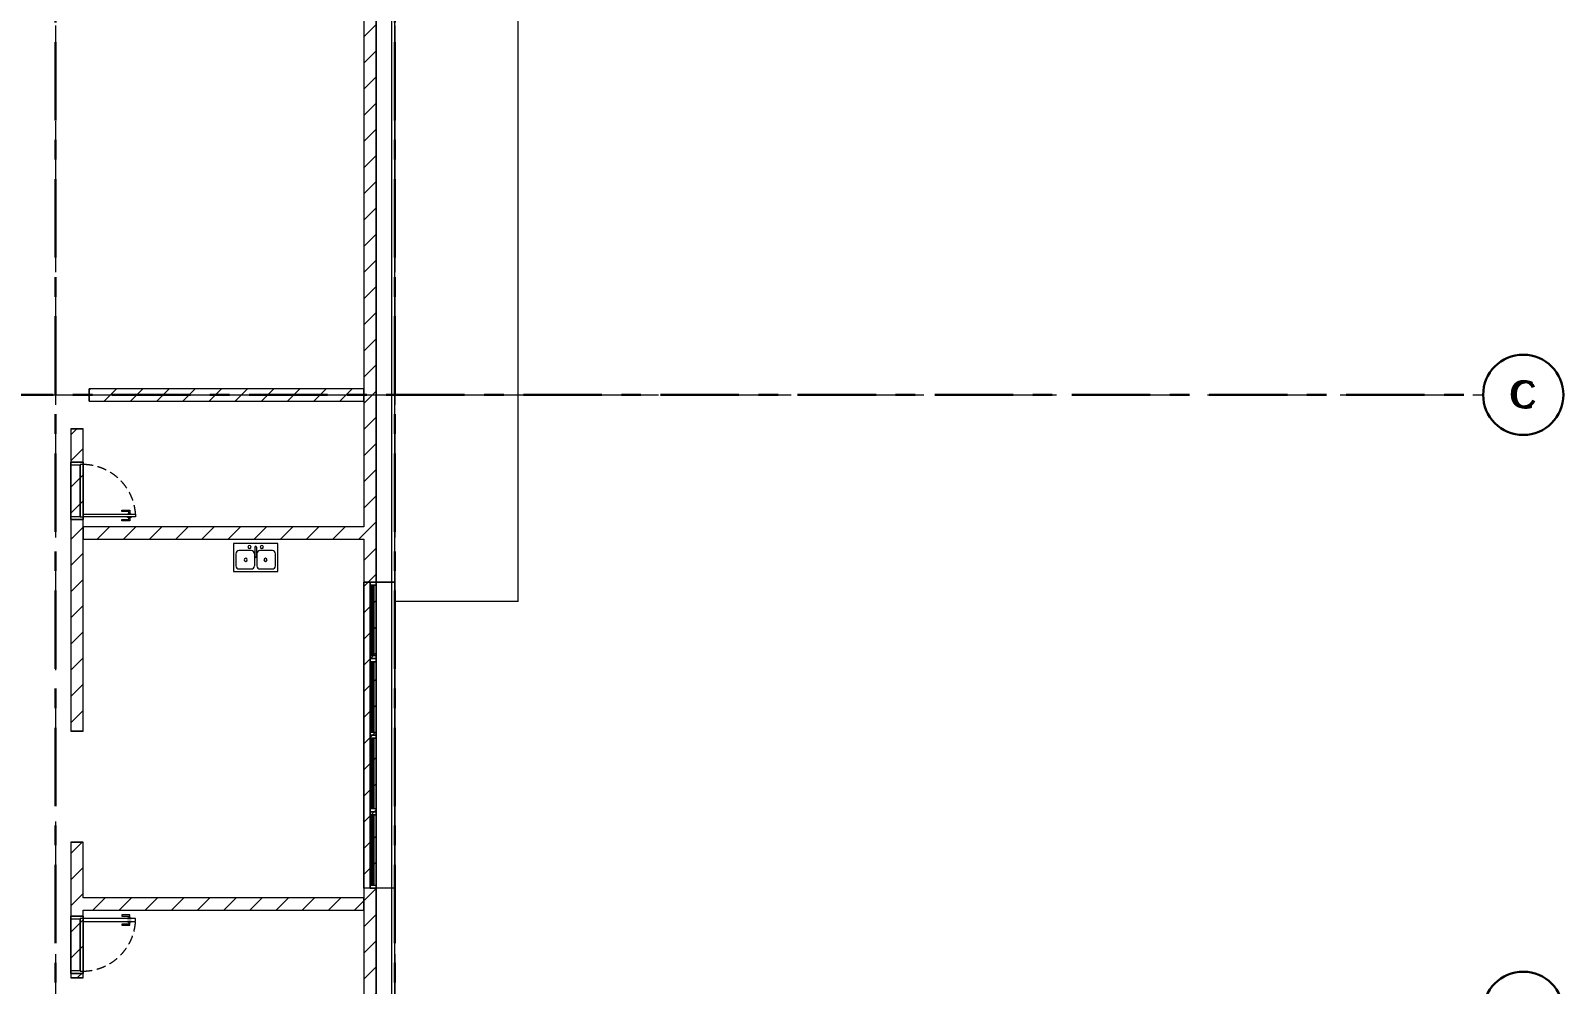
# Model space of a CAD drawing. Header units: millimetres. Extents: x -4000 to 187956, y -58990 to 162485.
# Drawn here: x 160100 to 184941, y 5895 to 21352 of the extents above; entities that cross this region are included whole.
import ezdxf

# ---------------------------------------------------------------- set-up
doc = ezdxf.new("R2010")
doc.units = ezdxf.units.MM
for name, pattern in [('Dash - 1_5mm', [225, 150, -75]), ('Grid Line', [2222.5, 1270, -317.5, 317.5, -317.5]), ('Grid Line 12_5mm', [2150, 1250, -300, 300, -300])]:
    doc.linetypes.add(name, pattern=pattern)
for name, color, linetype, lineweight in [('A-DOOR', 31, 'Continuous', 13), ('A-DOOR-FRAM', 31, 'Continuous', 13), ('A-FLOR-LEVL', 51, 'Continuous', 9), ('A-GLAZ', 151, 'Continuous', 13), ('A-WALL', 113, 'Continuous', 13), ('A-WALL-PATT', 111, 'Continuous', 13), ('P-SANR-FIXT', 6, 'Continuous', 9), ('S-GRID', 1, 'Continuous', 30), ('S-GRID-IDEN', 1, 'Continuous', 30)]:
    doc.layers.add(name, color=color, linetype=linetype, lineweight=lineweight)
doc.styles.add('Arial', font='arial.ttf', dxfattribs={"height": 450})
doc.styles.add('Trebuchet MS_1', font='trebuc.ttf', dxfattribs={"height": 450})
pattern_1 = [(45, (0, 0), (-212.13203, 212.13203), [])]

# ---------------------------------------------------------------- blocks, each defined once
blk = doc.blocks.new('WAF - 1240x600-V750-FFS - TANG 1')
at = {"layer": 'A-GLAZ', "color": 161, "lineweight": 15}
for p, q in [((-620, 0), (-620, 100)), ((-620, 100), (620, 100)), ((-620, 0), (-570, 0)), ((-570, 61), (-570, 100)), ((-570, 100), (-570, 0)), ((-570, 29), (-570, 61)), ((-570, 61), (570, 61)), ((-570, 29), (570, 29)), ((-570, 0), (-570, 29)), ((570, 0), (-570, 0)), ((-570, 0), (570, 0)), ((570, 61), (570, 100)), ((570, 0), (570, 100)), ((570, 61), (570, 29)), ((570, 0), (570, 29)), ((570, 0), (620, 0))]:
    blk.add_line(p, q, dxfattribs=at)
at = {"layer": 'A-GLAZ', "color": 163, "lineweight": 15}
for p, q in [((-620, 0), (-620, 100)), ((620, 0), (-620, 0)), ((620, 100), (620, 0))]:
    blk.add_line(p, q, dxfattribs=at)
at = {"layer": 'A-GLAZ', "lineweight": 15}
for p, q in [((-620, 100), (-570, 100)), ((570, 100), (-570, 100)), ((570, 100), (-570, 100)), ((-570, 29), (-570, 61)), ((-570, 61), (-557, 61)), ((-570, 29), (-570, 61)), ((-568, 29), (-570, 29)), ((-570, 0), (570, 0)), ((-557, 48), (-568, 29)), ((-557, 48), (-568, 29)), ((-568, 29), (568, 29)), ((568, 29), (-568, 29)), ((-557, 61), (-557, 56)), ((-557, 61), (-557, 48)), ((-557, 61), (557, 61)), ((557, 61), (-557, 61)), ((-557, 56), (557, 56)), ((-557, 56), (-557, 53)), ((557, 53), (-557, 53)), ((-557, 53), (-557, 48)), ((557, 48), (-557, 48)), ((-557, 48), (557, 48)), ((557, 61), (557, 56)), ((557, 61), (570, 61)), ((557, 48), (557, 61)), ((557, 53), (557, 56)), ((557, 53), (557, 48)), ((557, 48), (568, 29)), ((568, 29), (557, 48)), ((570, 29), (568, 29)), ((570, 100), (620, 100)), ((570, 29), (570, 61)), ((570, 29), (570, 61)), ((620, 0), (620, 100))]:
    blk.add_line(p, q, dxfattribs=at)
at = {"layer": 'A-GLAZ', "color": 255, "lineweight": 15}
for p, q in [((-570, 100), (570, 100)), ((568, 29), (-568, 29)), ((-557, 61), (557, 61)), ((557, 56), (-557, 56)), ((-557, 56), (-557, 53)), ((-557, 56), (-557, 53)), ((-557, 53), (557, 53)), ((557, 56), (557, 53)), ((557, 56), (557, 53))]:
    blk.add_line(p, q, dxfattribs=at)
blk = doc.blocks.new('WAF - 1240x600-V751-FFS - TANG 1')
at = {"layer": 'A-GLAZ', "lineweight": 15}
for p, q in [((-620, 0), (-620, 100)), ((-620, 100), (-570, 100)), ((570, 100), (-570, 100)), ((570, 100), (-570, 100)), ((-570, 29), (-570, 61)), ((-570, 61), (-557, 61)), ((-570, 29), (-570, 61)), ((-568, 29), (-570, 29)), ((-570, 0), (570, 0)), ((-557, 48), (-568, 29)), ((-557, 48), (-568, 29)), ((-568, 29), (568, 29)), ((568, 29), (-568, 29)), ((-557, 61), (-557, 56)), ((-557, 61), (-557, 48)), ((-557, 61), (557, 61)), ((557, 61), (-557, 61)), ((-557, 56), (557, 56)), ((-557, 56), (-557, 53)), ((557, 53), (-557, 53)), ((-557, 53), (-557, 48)), ((557, 48), (-557, 48)), ((-557, 48), (557, 48)), ((557, 61), (557, 56)), ((557, 61), (570, 61)), ((557, 48), (557, 61)), ((557, 53), (557, 56)), ((557, 53), (557, 48)), ((557, 48), (568, 29)), ((568, 29), (557, 48)), ((570, 29), (568, 29)), ((570, 100), (620, 100)), ((570, 29), (570, 61)), ((570, 29), (570, 61)), ((620, 0), (620, 100))]:
    blk.add_line(p, q, dxfattribs=at)
at = {"layer": 'A-GLAZ', "color": 163, "lineweight": 15}
for p, q in [((-620, 0), (-620, 100)), ((620, 0), (-620, 0)), ((620, 100), (620, 0))]:
    blk.add_line(p, q, dxfattribs=at)
at = {"layer": 'A-GLAZ', "color": 161, "lineweight": 15}
for p, q in [((-620, 100), (620, 100)), ((-620, 0), (-570, 0)), ((-570, 61), (-570, 100)), ((-570, 100), (-570, 0)), ((-570, 29), (-570, 61)), ((-570, 61), (570, 61)), ((-570, 29), (570, 29)), ((-570, 0), (-570, 29)), ((570, 0), (-570, 0)), ((-570, 0), (570, 0)), ((570, 61), (570, 100)), ((570, 0), (570, 100)), ((570, 61), (570, 29)), ((570, 0), (570, 29)), ((570, 0), (620, 0))]:
    blk.add_line(p, q, dxfattribs=at)
at = {"layer": 'A-GLAZ', "color": 255, "lineweight": 15}
for p, q in [((-570, 100), (570, 100)), ((568, 29), (-568, 29)), ((-557, 61), (557, 61)), ((557, 56), (-557, 56)), ((-557, 56), (-557, 53)), ((-557, 56), (-557, 53)), ((-557, 53), (557, 53)), ((557, 56), (557, 53)), ((557, 56), (557, 53))]:
    blk.add_line(p, q, dxfattribs=at)
blk = doc.blocks.new('WAF - 1240x600-V752-FFS - TANG 1')
at = {"layer": 'A-GLAZ', "lineweight": 15}
for p, q in [((-620, 0), (-620, 100)), ((-620, 100), (-570, 100)), ((570, 100), (-570, 100)), ((570, 100), (-570, 100)), ((-570, 29), (-570, 61)), ((-570, 61), (-557, 61)), ((-570, 29), (-570, 61)), ((-568, 29), (-570, 29)), ((-570, 0), (570, 0)), ((-557, 48), (-568, 29)), ((-557, 48), (-568, 29)), ((-568, 29), (568, 29)), ((568, 29), (-568, 29)), ((-557, 61), (-557, 56)), ((-557, 61), (-557, 48)), ((-557, 61), (557, 61)), ((557, 61), (-557, 61)), ((-557, 56), (557, 56)), ((-557, 56), (-557, 53)), ((557, 53), (-557, 53)), ((-557, 53), (-557, 48)), ((557, 48), (-557, 48)), ((-557, 48), (557, 48)), ((557, 61), (557, 56)), ((557, 61), (570, 61)), ((557, 48), (557, 61)), ((557, 53), (557, 56)), ((557, 53), (557, 48)), ((557, 48), (568, 29)), ((568, 29), (557, 48)), ((570, 29), (568, 29)), ((570, 100), (620, 100)), ((570, 29), (570, 61)), ((570, 29), (570, 61))]:
    blk.add_line(p, q, dxfattribs=at)
at = {"layer": 'A-GLAZ', "color": 163, "lineweight": 15}
for p, q in [((-620, 0), (-620, 100)), ((620, 0), (-620, 0)), ((620, 100), (620, 0))]:
    blk.add_line(p, q, dxfattribs=at)
at = {"layer": 'A-GLAZ', "color": 161, "lineweight": 15}
for p, q in [((-620, 100), (620, 100)), ((-620, 0), (-570, 0)), ((-570, 61), (-570, 100)), ((-570, 100), (-570, 0)), ((-570, 29), (-570, 61)), ((-570, 61), (570, 61)), ((-570, 29), (570, 29)), ((-570, 0), (-570, 29)), ((570, 0), (-570, 0)), ((-570, 0), (570, 0)), ((570, 61), (570, 100)), ((570, 0), (570, 100)), ((570, 61), (570, 29)), ((570, 0), (570, 29)), ((570, 0), (620, 0)), ((620, 0), (620, 100))]:
    blk.add_line(p, q, dxfattribs=at)
at = {"layer": 'A-GLAZ', "color": 255, "lineweight": 15}
for p, q in [((-570, 100), (570, 100)), ((568, 29), (-568, 29)), ((-557, 61), (557, 61)), ((557, 56), (-557, 56)), ((-557, 56), (-557, 53)), ((-557, 56), (-557, 53)), ((-557, 53), (557, 53)), ((557, 56), (557, 53)), ((557, 56), (557, 53))]:
    blk.add_line(p, q, dxfattribs=at)
blk = doc.blocks.new('MP_DR_Single Swing_Miscellaneous - 2200x850_FR_SOLID CORE-328089-FFS - TANG 1')
at = {"layer": 'A-DOOR', "lineweight": 9}
for p, q in [((317, 860), (372, 860)), ((317, 730), (317, 860)), ((337, 840), (337, 730)), ((372, 840), (337, 840)), ((372, 880), (380, 880)), ((372, 860), (372, 880)), ((372, 840), (372, 860)), ((372, 860), (372, 840)), ((372, 820), (372, 840)), ((380, 820), (372, 820)), ((380, 880), (380, 820)), ((425, 880), (433, 880)), ((425, 820), (425, 880)), ((433, 820), (425, 820)), ((433, 880), (433, 860)), ((433, 860), (433, 840)), ((433, 840), (433, 860)), ((433, 860), (488, 860)), ((433, 840), (433, 820)), ((468, 840), (433, 840)), ((468, 730), (468, 840)), ((488, 860), (488, 730)), ((337, 730), (317, 730)), ((488, 730), (468, 730))]:
    blk.add_line(p, q, dxfattribs=at)
at = {"layer": 'A-DOOR', "color": 174, "lineweight": 15}
for p, q in [((380, 950), (425, 950)), ((380, 880), (380, 950)), ((380, 100), (380, 820)), ((425, 950), (425, 880)), ((425, 820), (425, 100))]:
    blk.add_line(p, q, dxfattribs=at)
at = {"layer": 'A-DOOR', "color": 163, "lineweight": 15}
for p, q in [((380, 820), (380, 880)), ((425, 880), (425, 820)), ((425, 100), (380, 100))]:
    blk.add_line(p, q, dxfattribs=at)
at = {"layer": 'A-DOOR', "linetype": 'Dash - 1_5mm', "lineweight": 9}
blk.add_arc((434, 93), 859, 93.5924, 179.5226, dxfattribs=at)
at = {"layer": 'A-DOOR-FRAM', "color": 91, "lineweight": 15}
for p, q in [((-465, 100), (380, 100)), ((-465, -100), (-465, 100)), ((425, 100), (465, 100)), ((465, 100), (465, -100)), ((465, -100), (-465, -100))]:
    blk.add_line(p, q, dxfattribs=at)
at = {"layer": 'A-DOOR-FRAM', "color": 81, "lineweight": 15}
for p, q in [((-465, 100), (-465, -100)), ((-425, 100), (-465, 100)), ((-425, 100), (-425, 55)), ((380, 100), (-425, 100)), ((-425, 100), (-425, 55)), ((-425, 55), (-415, 55)), ((-425, 55), (425, 55)), ((-415, 55), (-415, -100)), ((415, 55), (-415, 55)), ((-415, 55), (-415, -100)), ((380, 100), (425, 100)), ((415, -100), (415, 55)), ((415, 55), (425, 55)), ((415, -100), (415, 55)), ((425, 100), (465, 100)), ((425, 55), (425, 100)), ((425, 55), (425, 100)), ((465, 100), (465, -100)), ((-465, -100), (-415, -100)), ((-415, -100), (415, -100)), ((465, -100), (415, -100))]:
    blk.add_line(p, q, dxfattribs=at)
at = {"layer": 'A-DOOR-FRAM', "color": 71, "lineweight": 15}
blk.add_line((425, 100), (380, 100), dxfattribs=at)
blk = doc.blocks.new('MP_DR_Single Swing_Miscellaneous - 2200x850_FR_SOLID CORE-V758-FFS - TANG 1')
at = {"layer": 'A-DOOR', "color": 163, "lineweight": 15}
for p, q in [((425, -100), (380, -100)), ((380, -820), (380, -880)), ((425, -880), (425, -820))]:
    blk.add_line(p, q, dxfattribs=at)
at = {"layer": 'A-DOOR', "color": 174, "lineweight": 15}
for p, q in [((380, -100), (380, -820)), ((425, -820), (425, -100)), ((380, -880), (380, -950)), ((380, -950), (425, -950)), ((425, -950), (425, -880))]:
    blk.add_line(p, q, dxfattribs=at)
at = {"layer": 'A-DOOR', "lineweight": 9}
for p, q in [((337, -730), (317, -730)), ((317, -730), (317, -860)), ((337, -840), (337, -730)), ((488, -730), (468, -730)), ((468, -730), (468, -840)), ((488, -860), (488, -730)), ((317, -860), (372, -860)), ((372, -840), (337, -840)), ((380, -820), (372, -820)), ((372, -820), (372, -840)), ((372, -840), (372, -860)), ((372, -860), (372, -840)), ((372, -860), (372, -880)), ((372, -880), (380, -880)), ((380, -880), (380, -820)), ((425, -820), (425, -880)), ((433, -820), (425, -820)), ((425, -880), (433, -880)), ((433, -840), (433, -820)), ((433, -860), (433, -840)), ((468, -840), (433, -840)), ((433, -840), (433, -860)), ((433, -880), (433, -860)), ((433, -860), (488, -860))]:
    blk.add_line(p, q, dxfattribs=at)
at = {"layer": 'A-DOOR', "linetype": 'Dash - 1_5mm', "lineweight": 9}
blk.add_arc((434, -93), 859, 180.4774, 266.4076, dxfattribs=at)
at = {"layer": 'A-DOOR-FRAM', "color": 91, "lineweight": 15}
for p, q in [((-465, -100), (-465, 100)), ((-465, 100), (465, 100)), ((465, 100), (465, -100)), ((380, -100), (-465, -100)), ((465, -100), (425, -100))]:
    blk.add_line(p, q, dxfattribs=at)
at = {"layer": 'A-DOOR-FRAM', "color": 81, "lineweight": 15}
for p, q in [((-465, 100), (-465, -100)), ((-415, 100), (-465, 100)), ((415, 100), (-415, 100)), ((-415, 100), (-415, -55)), ((-415, 100), (-415, -55)), ((415, -55), (415, 100)), ((415, 100), (465, 100)), ((415, -55), (415, 100)), ((465, 100), (465, -100)), ((-465, -100), (-425, -100)), ((-415, -55), (-425, -55)), ((-425, -55), (-425, -100)), ((425, -55), (-425, -55)), ((-425, -55), (-425, -100)), ((-425, -100), (380, -100)), ((-415, -55), (415, -55)), ((425, -100), (380, -100)), ((425, -55), (415, -55)), ((425, -100), (425, -55)), ((425, -100), (425, -55)), ((465, -100), (425, -100))]:
    blk.add_line(p, q, dxfattribs=at)
at = {"layer": 'A-DOOR-FRAM', "color": 71, "lineweight": 15}
blk.add_line((380, -100), (425, -100), dxfattribs=at)
blk = doc.blocks.new('Bon rua bat doi _2_ - 720 x 450 mm 2-642311-FFS - TANG 1')
at = {"layer": 'P-SANR-FIXT', "color": 250}
for p, q in [((376, 227), (-344, 227)), ((-344, 227), (-344, -223)), ((-306, 62), (-306, -134)), ((-54, 113), (-255, 113)), ((-3, 62), (-3, -134)), ((3, 170), (3, 15)), ((28, 170), (28, 15)), ((35, 62), (35, -134)), ((287, 113), (86, 113)), ((338, -134), (338, 62)), ((376, -223), (376, 227)), ((-344, -223), (376, -223)), ((-255, -185), (-54, -185)), ((86, -185), (287, -185))]:
    blk.add_line(p, q, dxfattribs=at)
for centre, radius, start, end in [((-255, 62), 50.8, 90, 180), ((-84, 170), 25.4, 360, 180), ((-84, 170), 25.4, 180, 360), ((-54, 62), 50.8, 360, 90), ((16, 170), 12.7, 360, 180), ((16, 15), 12.7, 180, 0), ((86, 62), 50.8, 90, 180), ((116, 170), 25.4, 360, 180), ((116, 170), 25.4, 180, 360), ((287, 62), 50.8, 360, 90), ((-255, -134), 50.8, 180, 270), ((-145, -36), 25.4, 0, 180), ((-145, -36), 25.4, 180, 360), ((-54, -134), 50.8, 270, 0), ((86, -134), 50.8, 180, 270), ((177, -36), 25.4, 0, 180), ((177, -36), 25.4, 180, 360), ((287, -134), 50.8, 270, 0)]:
    blk.add_arc(centre, radius, start, end, dxfattribs=at)
blk = doc.blocks.new('Grid - M_Grid Head - Circle-4774-FFS - TANG 1')
at = {"layer": 'S-GRID-IDEN', "color": 250, "lineweight": 9}
blk.add_circle((0, 0), 6.5, dxfattribs=at)
blk = doc.blocks.new('CMF2_NHAXUONG_A_rvt-1-FFS - TANG 1')
at = {"layer": 'A-WALL-PATT', "lineweight": 9}
h = blk.add_hatch(dxfattribs=at)
h.set_pattern_fill('FP_12', color=250, style=0, pattern_type=2)
h.set_pattern_definition(pattern_1)
h.paths.add_polyline_path([(165700, 500), (165700, 45550), (165500, 45550), (165500, 500)])
h = blk.add_hatch(dxfattribs=at)
h.set_pattern_fill('FP_12', color=250, style=0, pattern_type=2)
h.set_pattern_definition(pattern_1)
h.paths.add_polyline_path([(165499, 15347), (165499, 15547), (161050, 15547), (161050, 15347)])
h = blk.add_hatch(dxfattribs=at)
h.set_pattern_fill('FP_12', color=250, style=0, pattern_type=2)
h.set_pattern_definition(pattern_1)
h.paths.add_polyline_path([(160950, 10000), (160950, 14900), (160750, 14900), (160750, 10000)])
h = blk.add_hatch(dxfattribs=at)
h.set_pattern_fill('FP_12', color=250, style=0, pattern_type=2)
h.set_pattern_definition(pattern_1)
h.paths.add_polyline_path([(165500, 13110), (165500, 13310), (160951, 13310), (160951, 13110)])
h = blk.add_hatch(dxfattribs=at)
h.set_pattern_fill('FP_12', color=250, style=0, pattern_type=2)
h.set_pattern_definition(pattern_1)
h.paths.add_polyline_path([(160750, 6000), (160950, 6000), (160950, 8200), (160750, 8200)])
h = blk.add_hatch(dxfattribs=at)
h.set_pattern_fill('FP_12', color=250, style=0, pattern_type=2)
h.set_pattern_definition(pattern_1)
h.paths.add_polyline_path([(160950, 7100), (165499, 7100), (165499, 7300), (160950, 7300)])
at = {"layer": 'A-FLOR-LEVL', "color": 250}
for p, q in [((166000, 12100), (166000, 36100)), ((168000, 12100), (168000, 36100)), ((168000, 12100), (166000, 12100))]:
    blk.add_line(p, q, dxfattribs=at)
at = {"layer": 'A-WALL', "color": 50, "lineweight": 15}
for p, q in [((165700, 45550), (165700, 500)), ((165700, 500), (165700, 45550)), ((165950, 45675), (165950, 300)), ((166000, 300), (166000, 45675)), ((165500, 45350), (165500, 13310)), ((165499, 15547), (161050, 15547)), ((161050, 15547), (161050, 15347)), ((165499, 15347), (165499, 15547)), ((161050, 15347), (165499, 15347)), ((160750, 14900), (160750, 10000)), ((160950, 14900), (160750, 14900)), ((160950, 10000), (160950, 14900)), ((165500, 13310), (160951, 13310)), ((160951, 13310), (160951, 13110)), ((160951, 13110), (165500, 13110)), ((165500, 13110), (165500, 5150)), ((160750, 10000), (160950, 10000)), ((160750, 8200), (160750, 6000)), ((160950, 8200), (160750, 8200)), ((160950, 7300), (160950, 8200)), ((165499, 7300), (160950, 7300)), ((165499, 7100), (165499, 7300)), ((160950, 7100), (165499, 7100)), ((160950, 6000), (160950, 7100)), ((160750, 6000), (160950, 6000))]:
    blk.add_line(p, q, dxfattribs=at)
at = {"layer": 'A-WALL', "color": 35, "lineweight": 15}
for p, q in [((165500, 36285), (165500, 13310)), ((166000, 12414), (166000, 36300)), ((165499, 15547), (161050, 15547)), ((161050, 15347), (161050, 15547)), ((165499, 15547), (165499, 15347)), ((161050, 15347), (165499, 15347)), ((160750, 14900), (160750, 14360)), ((160750, 14900), (160950, 14900)), ((160950, 14360), (160950, 14900)), ((160750, 14360), (160750, 13430)), ((160750, 14360), (160950, 14360)), ((160950, 13430), (160950, 14360)), ((160750, 13430), (160750, 10000)), ((160750, 13430), (160950, 13430)), ((160950, 10000), (160950, 13430)), ((165500, 13310), (160951, 13310)), ((160951, 13110), (160951, 13310)), ((160951, 13110), (165500, 13110)), ((165500, 13110), (165500, 12414)), ((165700, 12414), (165500, 12414)), ((165500, 12414), (165600, 12414)), ((165500, 7454), (165500, 12414)), ((165500, 12414), (165500, 7454)), ((165700, 12414), (166000, 12414)), ((166000, 12414), (165700, 12414)), ((166000, 12414), (166000, 7454)), ((166000, 7454), (166000, 12414)), ((160950, 10000), (160750, 10000)), ((160750, 8200), (160750, 7000)), ((160750, 8200), (160950, 8200)), ((160950, 7300), (160950, 8200)), ((165600, 7454), (165500, 7454)), ((165700, 7454), (165500, 7454)), ((165500, 7454), (165500, 5150)), ((166000, 7454), (165700, 7454)), ((166000, 7454), (165700, 7454)), ((166000, 3679), (166000, 7454)), ((165499, 7300), (160950, 7300)), ((165499, 7300), (165499, 7100)), ((160750, 7000), (160750, 6070)), ((160950, 7000), (160750, 7000)), ((160950, 7100), (165499, 7100)), ((160950, 7000), (160950, 7100)), ((160950, 6070), (160950, 7000)), ((160750, 6070), (160750, 6000)), ((160950, 6070), (160750, 6070)), ((160950, 6000), (160750, 6000)), ((160950, 6000), (160950, 6070))]:
    blk.add_line(p, q, dxfattribs=at)
at = {"layer": 'A-WALL', "color": 53, "lineweight": 15}
for p, q in [((160950, 14360), (160750, 14360)), ((160750, 13430), (160950, 13430)), ((165500, 12414), (165500, 7454)), ((165600, 12414), (165700, 12414)), ((166000, 7454), (166000, 12414)), ((165700, 7454), (165600, 7454)), ((160950, 7000), (160750, 7000)), ((160750, 6070), (160950, 6070))]:
    blk.add_line(p, q, dxfattribs=at)
at = {"layer": 'S-GRID', "linetype": 'Grid Line 12_5mm', "lineweight": 9}
for p, q in [((160500, 161185), (160500, -16487)), ((166000, 161185), (166000, -16487)), ((-824, 15450), (183641, 15450))]:
    blk.add_line(p, q, dxfattribs=at)
at = {"layer": 'A-DOOR', "color": 250, "lineweight": 9}
for name, p, rotation in [('MP_DR_Single Swing_Miscellaneous - 2200x850_FR_SOLID CORE-328089-FFS - TANG 1', (160850, 13895), 270), ('MP_DR_Single Swing_Miscellaneous - 2200x850_FR_SOLID CORE-V758-FFS - TANG 1', (160850, 6535), 90)]:
    blk.add_blockref(name, p, dxfattribs=dict(at, rotation=rotation))
at = {"layer": 'A-GLAZ', "color": 250, "lineweight": 9, "rotation": 270}
for name, p in [('WAF - 1240x600-V750-FFS - TANG 1', (165600, 11794)), ('WAF - 1240x600-V751-FFS - TANG 1', (165600, 10554)), ('WAF - 1240x600-V751-FFS - TANG 1', (165600, 9314)), ('WAF - 1240x600-V752-FFS - TANG 1', (165600, 8074))]:
    blk.add_blockref(name, p, dxfattribs=at)
at = {"layer": 'P-SANR-FIXT', "color": 250, "lineweight": 9}
blk.add_blockref('Bon rua bat doi _2_ - 720 x 450 mm 2-642311-FFS - TANG 1', (163730, 12812), dxfattribs=at)
at = {"layer": 'S-GRID-IDEN', "color": 10, "lineweight": 5, "xscale": 99.99999999999993, "yscale": 99.99999999999993, "zscale": 99.99999999999993, "rotation": 269.9999999999994}
blk.add_blockref('Grid - M_Grid Head - Circle-4774-FFS - TANG 1', (184291, 5450), dxfattribs=at)
at = {"layer": 'S-GRID-IDEN', "lineweight": 9, "insert": (184097, 15678), "char_height": 450, "width": 456.96, "attachment_point": 1, "style": 'Trebuchet MS_1', "bg_fill": 3, "box_fill_scale": 1.25, "bg_fill_color": 256, "bg_fill_true_color": 13158600, "bg_fill_transparency": 0}
blk.add_mtext('C', dxfattribs=at)
at = {"layer": 'S-GRID-IDEN', "color": 10, "lineweight": 5, "xscale": 99.99999999999993, "yscale": 99.99999999999993, "zscale": 99.99999999999993, "rotation": 269.9999999999994}
blk.add_blockref('Grid - M_Grid Head - Circle-4774-FFS - TANG 1', (184291, 15450), dxfattribs=at)
blk = doc.blocks.new('Grid - M_Grid Head - Circle 2-61448-FFS - TANG 1')
at = {"layer": 'S-GRID-IDEN'}
blk.add_circle((0, 0), 6.5, dxfattribs=at)

msp = doc.modelspace()

# ---------------------------------------------------------------- block references
at = {"lineweight": 5}
msp.add_blockref('CMF2_NHAXUONG_A_rvt-1-FFS - TANG 1', (0, 0), dxfattribs=at)

# ---------------------------------------------------------------- next in the draw order: linework, layer by layer
at = {"layer": 'S-GRID', "linetype": 'Grid Line'}
for p, q in [((160500, 161185), (160500, -16487)), ((166000, 161185), (166000, -16487)), ((-824, 15450), (183641, 15450))]:
    msp.add_line(p, q, dxfattribs=at)

# ---------------------------------------------------------------- next in the draw order: block references
at = {"layer": 'S-GRID-IDEN', "xscale": 99.99999999999993, "yscale": 99.99999999999993, "zscale": 99.99999999999993, "rotation": 269.9999999999994}
for p in [(184291, 15450), (184291, 5450)]:
    msp.add_blockref('Grid - M_Grid Head - Circle 2-61448-FFS - TANG 1', p, dxfattribs=at)

# ---------------------------------------------------------------- next in the draw order: texts
at = {"layer": 'S-GRID-IDEN', "insert": (184057, 15685), "char_height": 450, "width": 553.16, "attachment_point": 1, "style": 'Arial'}
msp.add_mtext('C', dxfattribs=at)

doc.saveas('drawing.dxf')
